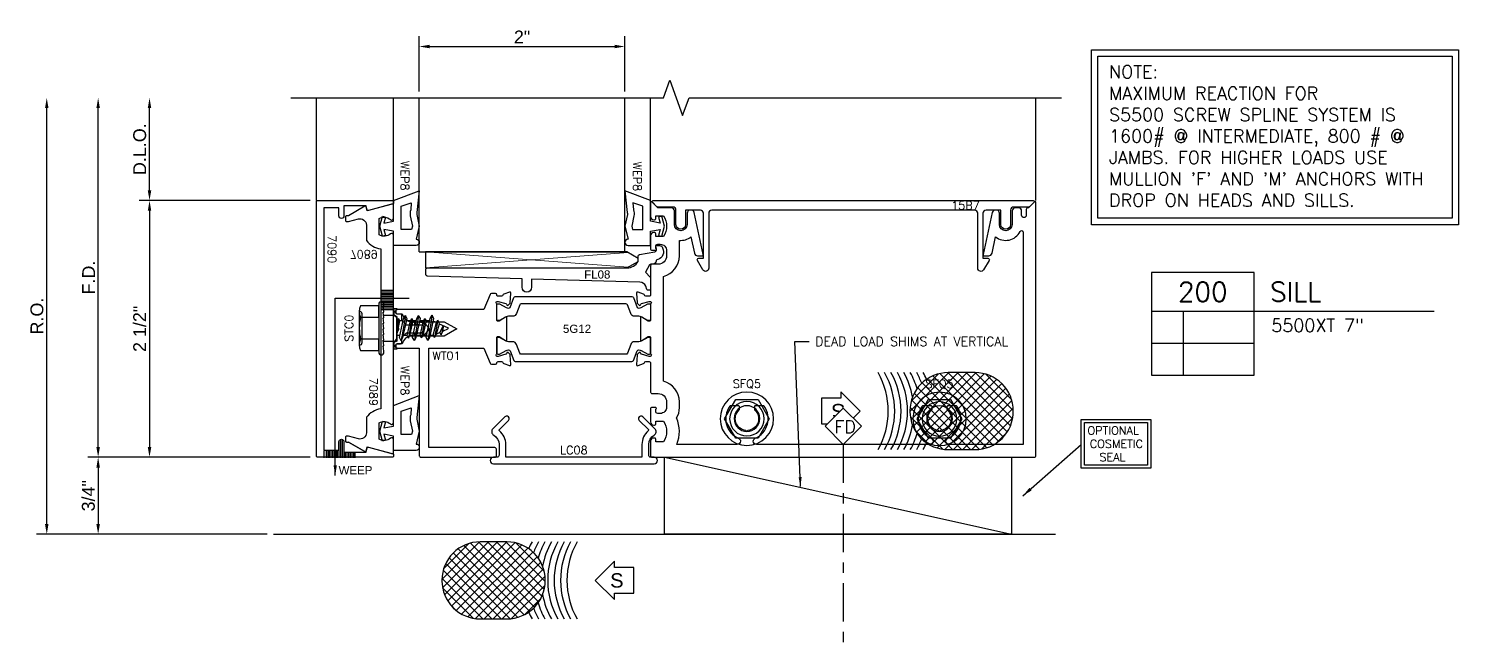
# Model space of a CAD drawing. Header units: inches. Extents: x -1 to 102, y -34 to 13.
# Drawn here: x 36.2 to 50.11, y -34.19 to -28.21 of the extents above; entities that cross this region are included whole.
import ezdxf
from ezdxf.enums import TextEntityAlignment as Align

# ---------------------------------------------------------------- set-up
doc = ezdxf.new("R2010")
doc.units = ezdxf.units.IN
doc.header["$LTSCALE"] = 0.5
doc.header["$MEASUREMENT"] = 0
doc.set_wipeout_variables(frame=1)
for name, pattern in [('C', [0]), ('CENTER2', [1.125, 0.75, -0.125, 0.125, -0.125]), ('HIDDEN', [0.375, 0.25, -0.125])]:
    doc.linetypes.add(name, pattern=pattern)
doc.layers.add('Dimension', color=1, linetype='Continuous', lineweight=20)
for name, color, linetype in [('EFCO_0', 7, 'Continuous'), ('EFCO_Detail_Fab', 1, 'HIDDEN'), ('EFCO_Detail_Symbols', 5, 'Continuous'), ('EFCO_Detail_Symbols_Text', 3, 'Continuous'), ('EFCO_Die', 7, 'Continuous'), ('EFCO_Die_Text', 6, 'Continuous'), ('EFCO_SD TEXT', 7, 'Continuous'), ('EFCO_SD_NOTES', 7, 'Continuous'), ('ZE-ANNO-DIMS', 1, 'Continuous'), ('ZE-ANNO-LINE', 3, 'Continuous'), ('ZE-ANNO-LINE-BRKL', 1, 'Continuous'), ('ZE-ANNO-PATT', 1, 'Continuous'), ('ZE-ANNO-SYMB', 3, 'Continuous'), ('ZE-ANNO-TEXT', 3, 'Continuous'), ('ZE-ANNO-TEXT-FSNR', 1, 'Continuous'), ('ZE-ANNO-TEXT-SYMB', 3, 'Continuous'), ('ZE-ANNO-TEXT-XTRU', 6, 'Continuous'), ('ZE-COND', 9, 'Continuous'), ('ZE-COND-SEAL', 9, 'Continuous'), ('ZE-GLAZ-BLOK', 1, 'Continuous'), ('ZE-GLAZ-FSNR', 3, 'Continuous'), ('ZE-GLAZ-GLAS', 3, 'Continuous'), ('ZE-GLAZ-RVNL', 3, 'Continuous'), ('ZE-GLAZ-WSTP', 3, 'Continuous'), ('ZE-GLAZ-XTRU', 7, 'Continuous'), ('ZE-GLAZ-XTRU-MBND', 9, 'Continuous'), ('ZE-GLAZ-XTRU-THML', 7, 'Continuous')]:
    doc.layers.add(name, color=color, linetype=linetype)
doc.styles.add('EFCO', font='arial.ttf')
doc.styles.add('EFCO ARIEL', font='arial.ttf')
doc.styles.add('ROMANS', font='romans.shx')
doc.styles.add('simplex', font='simplex.shx')
doc.dimstyles.new('DIE1', dxfattribs={"dimtxt": 0.093, "dimasz": 0.09, "dimexe": 0.07, "dimexo": 0.04, "dimgap": 0.06, "dimtad": 0, "dimtih": 1, "dimtoh": 1, "dimdec": 3, "dimzin": 4, "dimdsep": 46, "dimtxsty": 'simplex', "dimcen": 0, "dimclrd": 1, "dimclre": 1, "dimclrt": 3, "dimadec": 3, "dimazin": 3, "dimtfac": 1, "dimtdec": 3, "dimtofl": 0, "dimtmove": 0, "dimatfit": 3, "dimfxl": 1, "dimtolj": 1, "dimtzin": 5, "dimarcsym": 0})
doc.dimstyles.new('STD1', dxfattribs={"dimtxt": 0.125, "dimasz": 0.1, "dimexe": 0.1, "dimexo": 0.0625, "dimgap": 0.03, "dimtad": 1, "dimdec": 5, "dimzin": 4, "dimdsep": 46, "dimlunit": 4, "dimtxsty": 'EFCO', "dimcen": 0.09, "dimclrd": 1, "dimclre": 1, "dimclrt": 3, "dimazin": 0, "dimtfac": 1, "dimtdec": 5, "dimtmove": 0, "dimatfit": 3, "dimfxl": 1, "dimfrac": 2, "dimtolj": 1, "dimtzin": 0, "dimarcsym": 0})
pattern_1 = [(45, (-4.44976, -0.8244), (-0.0441942, 0.0441942), []), (135, (-4.44976, -0.8244), (-0.0441942, -0.0441942), [])]

# ---------------------------------------------------------------- blocks, each defined once
blk = doc.blocks.new('17R2')
at = {"layer": 'ZE-GLAZ-XTRU', "ltscale": 0.5}
blk.add_lwpolyline([(-0.172, 1.082, 0.414214), (-0.187, 1.067), (-0.187, 0.852), (-1.235, 0.852, 0.414214), (-1.25, 0.837), (-1.25, 0.117, 0.414214), (-1.235, 0.102), (-1.172, 0.102, 0.414214), (-1.157, 0.117), (-1.157, 0.759), (-0.187, 0.759), (-0.187, 0.223), (-0.334, 0.164, 0.305773), (-0.343, 0.15), (-0.343, 0.11, 0.414214), (-0.331, 0.098, -0.414214), (-0.319, 0.086), (-0.319, 0.051, -0.364181), (-0.329, 0.039, 0.268149), (-0.338, 0.031), (-0.358, -0.024, 0.548619), (-0.346, -0.04), (-0.255, -0.032, 0.176327), (-0.248, -0.029), (-0.231, -0.012, 0.57735), (-0.235, 0.001), (-0.242, 0.003, -0.267949), (-0.247, 0.009), (-0.268, 0.086), (-0.268, 0.094, -0.6885), (-0.247, 0.102, 0.213422), (-0.238, 0.098), (-0.087, 0.098, -0.414214), (-0.075, 0.086), (-0.075, 0.074), (-0.114, 0.012, 0.589797), (-0.107, 0), (0.107, 0, 0.589797), (0.114, 0.012), (0.075, 0.074), (0.075, 0.086, -0.414214), (0.087, 0.098), (0.238, 0.098, 0.213422), (0.247, 0.102, -0.6885), (0.268, 0.094), (0.268, 0.086), (0.247, 0.009, -0.267949), (0.242, 0.003), (0.235, 0.001, 0.57735), (0.231, -0.012), (0.248, -0.029, 0.176327), (0.255, -0.032), (0.346, -0.04, 0.548619), (0.358, -0.024), (0.338, 0.031, 0.268149), (0.329, 0.039, -0.364181), (0.319, 0.051), (0.319, 0.086, -0.414214), (0.331, 0.098), (0.331, 0.098, 0.414214), (0.343, 0.11), (0.343, 0.15, 0.305773), (0.334, 0.164), (0.187, 0.223), (0.187, 1.067, 0.414214), (0.172, 1.082), (0.162, 1.082, 0.414214), (0.147, 1.067), (0.147, 1.018, 0.364432), (0.07, 0.926), (0.07, 0.609), (0, 0.488), (-0.07, 0.609), (-0.07, 0.926, 0.364432), (-0.147, 1.018), (-0.147, 1.067, 0.414214), (-0.162, 1.082)], format="xyb", close=True, dxfattribs=at)
at = {"layer": 'ZE-ANNO-TEXT-XTRU', "style": 'EFCO ARIEL', "flags": 8}
blk.add_attdef('DIENO', text='', height=0.08, dxfattribs=at).set_placement((0, 0.18), align=Align.MIDDLE_CENTER)
blk = doc.blocks.new('17R8')
at = {"layer": 'ZE-GLAZ-XTRU'}
blk.add_lwpolyline([(0.06, 3.678), (0.06, 3.671, 0.414214), (0.075, 3.656), (0.133, 3.656, -1), (0.133, 3.611), (0.091, 3.611, 0.414214), (0.06, 3.58), (0.06, 3.549, 0.414214), (0.091, 3.518), (0.222, 3.518, -1), (0.222, 3.394), (0.113, 3.394, 0.414214), (0.082, 3.363), (0.082, 3.356, 0.354119), (0.107, 3.325), (0.516, 3.238, 0.476976), (0.528, 3.248), (0.528, 3.292, 0.354119), (0.503, 3.323), (0.342, 3.357, 0.486034), (0.29, 3.596, -0.797112), (0.296, 3.625), (2.364, 3.625), (2.364, 2.906, -0.414214), (2.333, 2.874), (2.333, 2.874, -0.300336), (2.304, 2.893, 0.480101), (1.993, 2.98, 0.241394), (1.989, 2.972), (1.989, 2.894, 0.414214), (1.999, 2.884), (2.021, 2.884, 0.215302), (2.028, 2.887, -0.657661), (2.228, 2.822), (2.238, 2.812), (2.228, 2.802, -0.657661), (2.028, 2.737, 0.215302), (2.021, 2.74), (1.999, 2.74, 0.414214), (1.989, 2.73), (1.989, 2.652, 0.241394), (1.993, 2.644, 0.480101), (2.304, 2.731, -0.300336), (2.333, 2.749), (2.333, 2.749, -0.414214), (2.364, 2.718), (2.364, 1.031, -0.414214), (2.333, 1), (2.333, 1, -0.300336), (2.304, 1.019, 0.480101), (1.993, 1.106, 0.241394), (1.989, 1.098), (1.989, 1.02, 0.414214), (1.999, 1.01), (2.021, 1.01, 0.215302), (2.028, 1.013, -0.657661), (2.228, 0.948), (2.238, 0.938), (2.228, 0.928, -0.657661), (2.028, 0.863, 0.215302), (2.021, 0.866), (1.999, 0.866, 0.414214), (1.989, 0.856), (1.989, 0.778, 0.241394), (1.993, 0.77, 0.480101), (2.304, 0.857, -0.300336), (2.333, 0.875), (2.333, 0.875, -0.414214), (2.364, 0.844), (2.364, 0.255, 0.21511), (2.107, 0.252, 0.142992), (2.006, 0.281), (1.95, 0.281, 0.34357), (1.75, 0.125), (0.728, 0.125, 0.34357), (0.528, 0.281), (0.377, 0.281, 0.195424), (0.342, 0.393), (0.503, 0.427, 0.354119), (0.528, 0.458), (0.528, 0.502, 0.476976), (0.516, 0.512), (0.107, 0.425, 0.354119), (0.082, 0.394), (0.082, 0.387, 0.414214), (0.113, 0.356), (0.222, 0.356, -1), (0.222, 0.232), (0.091, 0.232, 0.414214), (0.06, 0.201), (0.06, 0.072), (0.002, 0.014, 0.668179), (0.008, 0), (0.145, 0, 0.414214), (0.176, 0.031), (0.176, 0.04, 0.414214), (0.166, 0.05), (0.138, 0.05), (0.138, 0.127, -0.291431), (0.34, 0.127), (0.34, 0.05), (0.312, 0.05, 0.414214), (0.302, 0.04), (0.302, 0.031, 0.414214), (0.333, 0), (0.463, 0, 0.411693), (0.473, 0.01), (0.473, 0.05, 1), (0.457, 0.05), (0.435, 0.05, -0.414214), (0.415, 0.07), (0.415, 0.094, -0.414214), (0.477, 0.156), (0.528, 0.156, -0.414214), (0.609, 0.075), (0.609, 0.015, 0.414214), (0.624, 0), (0.908, 0), (0.908, 0, -0.414214), (0.92, -0.012), (0.92, -0.047, -0.364181), (0.91, -0.059, 0.268149), (0.901, -0.067), (0.881, -0.122, 0.548619), (0.893, -0.138), (0.984, -0.13, 0.176327), (0.991, -0.127), (1.008, -0.11, 0.57735), (1.004, -0.097), (0.997, -0.095, -0.267949), (0.992, -0.089), (0.971, -0.012), (0.971, -0.004, -0.6885), (0.992, 0.004, 0.213422), (1.001, 0), (1.152, 0, -0.414214), (1.164, -0.012), (1.164, -0.024), (1.125, -0.086, 0.589797), (1.132, -0.098), (1.346, -0.098, 0.589797), (1.353, -0.086), (1.314, -0.024), (1.314, -0.012, -0.414214), (1.326, 0), (1.477, 0, 0.213422), (1.486, 0.004, -0.6885), (1.507, -0.004), (1.507, -0.012), (1.486, -0.089, -0.267949), (1.481, -0.095), (1.474, -0.097, 0.57735), (1.47, -0.11), (1.487, -0.127, 0.176327), (1.494, -0.13), (1.585, -0.138, 0.548619), (1.597, -0.122), (1.577, -0.067, 0.268149), (1.568, -0.059, -0.364181), (1.558, -0.047), (1.558, -0.012, -0.414214), (1.57, 0), (1.57, 0), (1.854, 0, 0.414214), (1.869, 0.015), (1.869, 0.075, -0.414214), (1.95, 0.156), (2.001, 0.156, -0.414214), (2.063, 0.094), (2.063, 0.07, -0.414214), (2.043, 0.05), (2.021, 0.05, 1), (2.005, 0.05), (2.005, 0.01, 0.411693), (2.015, 0), (2.145, 0, 0.414214), (2.176, 0.031), (2.176, 0.04, 0.414214), (2.166, 0.05), (2.138, 0.05), (2.138, 0.127, -0.291431), (2.34, 0.127), (2.34, 0.05), (2.312, 0.05, 0.414214), (2.302, 0.04), (2.302, 0.031, 0.414214), (2.333, 0), (2.474, 0, 0.414214), (2.489, 0.015), (2.489, 3.735, 0.414214), (2.474, 3.75), (0.008, 3.75, 0.668179), (0.002, 3.736)], format="xyb", close=True, dxfattribs=at)
at = {"layer": 'ZE-ANNO-TEXT-XTRU', "style": 'EFCO ARIEL', "flags": 8}
blk.add_attdef('DIENO', text='', height=0.08, dxfattribs=at).set_placement((1.279, 0.062), align=Align.MIDDLE_CENTER)
blk = doc.blocks.new('5g12')
at = {"layer": 'ZE-GLAZ-XTRU-THML'}
for points in [[(4.342, 0.983, -0.315299), (4.353, 0.998), (4.448, 1.033, 0.194008), (4.456, 1.05), (4.456, 1.05, 0.131652), (4.45, 1.074), (4.413, 1.138), (4.413, 1.148, -0.414214), (4.429, 1.164), (4.562, 1.164, -0.414214), (4.578, 1.148), (4.578, 1.138), (4.541, 1.074, 0.131652), (4.535, 1.05), (4.535, 1.008, -0.315299), (4.509, 0.971), (4.423, 0.94, 0.315299), (4.413, 0.925), (4.413, -0.094, 0.315299), (4.423, -0.109), (4.509, -0.14, -0.315299), (4.535, -0.177), (4.535, -0.219, 0.131652), (4.541, -0.242), (4.578, -0.306), (4.578, -0.317, -0.414214), (4.562, -0.332), (4.429, -0.332, -0.414214), (4.413, -0.317), (4.413, -0.306), (4.45, -0.242, 0.131652), (4.456, -0.219), (4.456, -0.219, 0.194008), (4.448, -0.202), (4.353, -0.167, -0.315299), (4.342, -0.152), (4.342, 0.983)], [(4.977, 0.983, 0.315299), (4.966, 0.998), (4.87, 1.033, -0.194008), (4.863, 1.05), (4.863, 1.05, -0.131652), (4.869, 1.074), (4.906, 1.138), (4.906, 1.148, 0.414214), (4.89, 1.164), (4.756, 1.164, 0.414214), (4.741, 1.148), (4.741, 1.138), (4.778, 1.074, -0.131652), (4.784, 1.05), (4.784, 1.008, 0.315299), (4.81, 0.971), (4.895, 0.94, -0.315299), (4.906, 0.925), (4.906, -0.094, -0.315299), (4.895, -0.109), (4.81, -0.14, 0.315299), (4.784, -0.177), (4.784, -0.219, -0.131652), (4.778, -0.242), (4.741, -0.306), (4.741, -0.317, 0.414214), (4.756, -0.332), (4.89, -0.332, 0.414214), (4.906, -0.317), (4.906, -0.306), (4.869, -0.242, -0.131652), (4.863, -0.219), (4.863, -0.219, -0.194008), (4.87, -0.202), (4.966, -0.167, 0.315299), (4.977, -0.152), (4.977, 0.983)]]:
    blk.add_lwpolyline(points, format="xyb", dxfattribs=at)
at = {"layer": 'ZE-GLAZ-XTRU', "xscale": -1}
blk.add_blockref('17R8', (5.9, 1.164), dxfattribs=at)
at = {"layer": 'ZE-GLAZ-XTRU', "xscale": -1, "rotation": 180}
blk.add_blockref('17R2', (4.661, -0.234), dxfattribs=at)
at = {"layer": 'ZE-ANNO-TEXT-XTRU', "style": 'EFCO ARIEL', "flags": 8}
blk.add_attdef('DIENO', text='', height=0.08, rotation=90, dxfattribs=at).set_placement((4.662, 0.449), align=Align.MIDDLE_CENTER)
blk = doc.blocks.new('7089')
at = {"layer": 'EFCO_0', "color": 5, "linetype": 'Continuous', "ltscale": 0.5}
blk.add_lwpolyline([(-1.194, -0.281, -0.493145), (-1.188, -0.266), (-1.149, -0.256), (-1.215, -0.013, -0.493145), (-1.205, 0), (-1.077, 0, -0.652555), (-1.064, -0.03, 0.329088), (-1.075, -0.14), (-0.915, -0.14, 0.329088), (-0.926, -0.03, -0.652555), (-0.913, 0), (0.913, 0, -0.652555), (0.926, -0.03, 0.329088), (0.915, -0.14), (1.075, -0.14, 0.329088), (1.064, -0.03, -0.652555), (1.077, 0), (1.205, 0, -0.493145), (1.215, -0.013), (1.149, -0.256), (1.188, -0.266, -0.493145), (1.194, -0.281), (1.102, -0.439), (1.102, -0.459, -0.414214), (1.092, -0.469), (1.055, -0.469, -0.414214), (1.045, -0.459), (1.045, -0.439), (1.071, -0.343, 0.493145), (1.011, -0.265), (0.861, -0.265, -0.192798), (0.779, -0.125), (-0.779, -0.125, -0.192798), (-0.861, -0.265), (-1.011, -0.265, 0.493145), (-1.071, -0.343), (-1.045, -0.439), (-1.045, -0.459, -0.414214), (-1.055, -0.469), (-1.092, -0.469, -0.414214), (-1.102, -0.459), (-1.102, -0.439), (-1.194, -0.281), (-1.102, -0.439)], format="xyb", dxfattribs=at)
at = {"layer": 'EFCO_SD TEXT', "color": 1, "linetype": 'Continuous', "style": 'simplex'}
blk.add_text('7089', height=0.08, rotation=90, dxfattribs=at).set_placement((0.766, -0.428))
blk = doc.blocks.new('wep8')
at = {"layer": 'EFCO_Die', "color": 3}
for points in [[(-0.188, -0.135), (-0.048, -0.135), (-0.031, -0.04), (-0.089, -0.056), (-0.098, -0.026), (0, 0), (0.097, -0.026), (0.089, -0.056), (0.031, -0.04), (0.048, -0.135), (0.25, -0.135), (0.346, -0.385), (0.133, -0.362, 0.152568), (0.115, -0.36), (-0.001, -0.385), (-0.126, -0.354, -1), (-0.188, -0.354)], [(0.101, -0.297), (0, -0.318), (-0.032, -0.31), (-0.032, -0.209), (0.194, -0.209), (0.227, -0.307), (0.158, -0.302, 0.152568)]]:
    blk.add_lwpolyline(points, format="xyb", close=True, dxfattribs=at)
at = {"layer": 'EFCO_Die_Text', "style": 'simplex', "flags": 8}
blk.add_attdef('GSK#', text='', height=0.08, dxfattribs=at).set_placement((0.056, -0.499), align=Align.MIDDLE_CENTER)
blk = doc.blocks.new('15b7')
at = {"layer": 'ZE-GLAZ-XTRU', "ltscale": 0.5}
blk.add_lwpolyline([(0.057, 3.665, 0.198912), (0.054, 3.672), (0.011, 3.715, 0.668179), (-0.006, 3.708), (-0.006, 0.009, 0.668179), (0.011, 0.002), (0.054, 0.045, 0.198912), (0.057, 0.052), (0.057, 0.201, -0.414214), (0.087, 0.231), (0.227, 0.231, 1), (0.227, 0.324), (0.087, 0.324), (0.087, 0.469, -0.414214), (0.117, 0.499), (0.556, 0.499), (0.556, 0.452, 0.582175), (0.579, 0.439), (0.669, 0.493, 0.761606), (0.654, 0.549), (0.117, 0.549, -0.414214), (0.087, 0.579), (0.087, 3.138, -0.414214), (0.117, 3.168), (0.654, 3.168, 0.761606), (0.669, 3.224), (0.579, 3.278, 0.582175), (0.556, 3.265), (0.556, 3.218), (0.117, 3.218, -0.414214), (0.087, 3.248), (0.087, 3.393), (0.227, 3.393, 1), (0.227, 3.486), (0.087, 3.486, -0.414214), (0.057, 3.516)], format="xyb", close=True, dxfattribs=at)
at = {"layer": 'ZE-ANNO-TEXT-XTRU', "ltscale": 0.5, "style": 'ROMANS', "flags": 8}
blk.add_attdef('DIENO', text='', height=0.08, rotation=90, dxfattribs=at).set_placement((0.041, 0.669), align=Align.MIDDLE_CENTER)
blk = doc.blocks.new('SFQ5HD')
at = {"layer": 'ZE-ANNO-TEXT'}
blk.add_lwpolyline([(-0.108, 0.188), (-0.217, 0), (-0.108, -0.188), (0.108, -0.188), (0.217, 0), (0.108, 0.188)], close=True, dxfattribs=at)
for centre, radius in [((0, 0), 0.26), ((0, 0), 0.168), ((0, -0.002), 0.125)]:
    blk.add_circle(centre, radius, dxfattribs=at)
at = {"layer": 'ZE-ANNO-TEXT-FSNR', "style": 'ROMANS', "flags": 8}
blk.add_attdef('FSTN#', text='', height=0.08, dxfattribs=at).set_placement((0, 0.36), align=Align.MIDDLE_CENTER)
blk = doc.blocks.new('7090')
at = {"layer": 'ZE-GLAZ-XTRU', "ltscale": 0.5}
blk.add_lwpolyline([(2.42, 0.07), (0.06, 0.07), (0.06, 0.217), (0.14, 0.217, 1), (0.14, 0.267), (0.04, 0.267), (0.04, 0.482), (0.08, 0.493, 0.414183), (0.087, 0.505), (0.023, 0.743, 0.339483), (0.013, 0.75), (0, 0.75, 0.414214), (-0.01, 0.74), (-0.01, 0.01, 0.414214), (0, 0), (2.48, 0, 0.414214), (2.49, 0.01), (2.49, 0.74, 0.414214), (2.48, 0.75), (2.467, 0.75, 0.339483), (2.457, 0.743), (2.393, 0.505, 0.414183), (2.4, 0.493), (2.44, 0.482), (2.44, 0.267), (2.34, 0.267, 1), (2.34, 0.217), (2.42, 0.217)], format="xyb", close=True, dxfattribs=at)
at = {"layer": 'ZE-ANNO-TEXT-XTRU', "ltscale": 0.5, "style": 'EFCO', "flags": 8}
blk.add_attdef('DIENO', text='', height=0.08, dxfattribs=at).set_placement((0.285, 0.15), align=Align.MIDDLE_CENTER)
blk = doc.blocks.new('STC0S')
at = {"layer": 'ZE-GLAZ-FSNR'}
for p, q in [((-0.168, 0.24), (-0.168, 0.24)), ((-0.162, 0.24), (0.162, 0.24)), ((0.168, 0.24), (0.168, 0.24)), ((-0.095, -0.143), (0.011, -0.125)), ((-0.071, -0.129), (-0.095, -0.143)), ((-0.071, -0.129), (-0.071, -0.125)), ((-0.053, -0.125), (-0.071, -0.129)), ((0.07, -0.125), (-0.071, -0.156)), ((0.072, -0.155), (0.072, -0.125)), ((-0.071, -0.156), (-0.095, -0.143)), ((-0.071, -0.186), (-0.071, -0.156)), ((-0.071, -0.256), (-0.071, -0.222)), ((0.072, -0.224), (0.072, -0.19)), ((0.072, -0.283), (0.072, -0.252)), ((-0.071, -0.315), (-0.071, -0.283)), ((-0.071, -0.383), (-0.071, -0.35)), ((-0.071, -0.445), (-0.071, -0.41)), ((0.072, -0.351), (0.072, -0.318)), ((0.072, -0.413), (0.072, -0.379)), ((-0.055, -0.511), (-0.069, -0.48)), ((0.042, -0.543), (0.057, -0.51)), ((0.07, -0.48), (0.072, -0.474)), ((0.072, -0.474), (0.072, -0.448))]:
    blk.add_line(p, q, dxfattribs=at)
for points in [[(-0.108, 0.227), (-0.108, 0.05), (-0.217, 0.05), (-0.217, 0.227, -0.23094), (-0.108, 0.227, -0.057544), (0, 0.24)], [(-0.168, 0.24, 0.414214), (-0.143, 0.215), (0.108, 0.215)], [(0, 0.24, -0.057544), (0.108, 0.227, -0.23094), (0.217, 0.227), (0.217, 0.05), (0.108, 0.05), (0.108, 0.227)], [(0.108, 0.215), (0.143, 0.215, 0.414214), (0.168, 0.24, 0.414214)]]:
    blk.add_lwpolyline(points, format="xyb", dxfattribs=at)
at = {"layer": 'ZE-GLAZ-FSNR', "flags": 128}
blk.add_lwpolyline([(-0.048, 0.009), (-0.048, 0), (-0.102, 0.009), (-0.102, 0), (-0.157, 0.009), (-0.157, 0), (-0.211, 0.009), (-0.211, 0), (-0.235, 0, -0.414214), (-0.26, 0.025), (-0.26, 0.025, -0.414214), (-0.235, 0.05), (0.235, 0.05, -0.414214), (0.26, 0.025), (0.26, 0.025, -0.414214), (0.235, 0), (0.225, 0), (0.171, 0.009), (0.171, 0), (0.116, 0.009), (0.116, 0), (0.061, 0.009), (0.061, 0), (0.007, 0.009), (0.007, 0)], format="xyb", close=True, dxfattribs=at)
for points in [[(0.125, 0.007), (0.125, -0.094, -0.414214), (0.094, -0.125), (-0.094, -0.125, -0.414214), (-0.125, -0.094), (-0.125, 0.004)], [(-0.043, -0.538), (-0.008, -0.62, 0.665055), (0.009, -0.619), (0.028, -0.575)]]:
    blk.add_lwpolyline(points, format="xyb", dxfattribs=at)
for points in [[(0.123, -0.168), (0.092, -0.185), (-0.092, -0.226), (-0.123, -0.209), (0.123, -0.168), (0.092, -0.15), (-0.092, -0.191), (-0.123, -0.209)], [(0.096, -0.239), (0.072, -0.253), (-0.071, -0.284), (-0.095, -0.271), (0.096, -0.239), (0.072, -0.225), (-0.071, -0.257), (-0.095, -0.271)], [(0.12, -0.427), (0.089, -0.445), (-0.096, -0.486), (-0.126, -0.468), (0.12, -0.427), (0.089, -0.41), (-0.096, -0.451), (-0.126, -0.468)], [(0.121, -0.296), (0.091, -0.314), (-0.094, -0.355), (-0.124, -0.337), (0.121, -0.296), (0.091, -0.279), (-0.094, -0.319), (-0.124, -0.337)], [(0.094, -0.367), (0.071, -0.381), (-0.073, -0.413), (-0.096, -0.399), (0.094, -0.367), (0.071, -0.354), (-0.073, -0.385), (-0.096, -0.399)], [(0.092, -0.493), (0.069, -0.479), (-0.054, -0.511), (-0.078, -0.524), (0.092, -0.493), (0.055, -0.51), (-0.042, -0.539), (-0.078, -0.524)], [(0.065, -0.556), (0.041, -0.543), (-0.025, -0.578), (0.065, -0.556), (0.027, -0.576), (-0.025, -0.578)]]:
    blk.add_lwpolyline(points, dxfattribs=at)
at = {"layer": 'ZE-ANNO-TEXT-FSNR', "style": 'EFCO', "flags": 8}
blk.add_attdef('FSTN#', text='', height=0.08, dxfattribs=at).set_placement((0, 0.34), align=Align.MIDDLE_CENTER)
blk = doc.blocks.new('*D214')
at = {"layer": 'Defpoints', "color": 0, "transparency": 16777216}
for p in [(0, 0), (-1.625, -2.5), (0, -2.5)]:
    blk.add_point(p, dxfattribs=at)
at = {"layer": 'ZE-ANNO-DIMS', "color": 1, "lineweight": -2, "transparency": 16777216}
for p, q in [((-0.062, 0), (-1.725, 0)), ((-1.625, -0.1), (-1.625, -2.4)), ((-0.062, -2.5), (-1.725, -2.5))]:
    blk.add_line(p, q, dxfattribs=at)
at = {"layer": 'ZE-ANNO-DIMS', "color": 1, "transparency": 16777216}
for points in [[(-1.642, -0.1), (-1.608, -0.1), (-1.625, 0)], [(-1.642, -2.4), (-1.608, -2.4), (-1.625, -2.5)]]:
    blk.add_solid(points, dxfattribs=at)
at = {"layer": 'ZE-ANNO-DIMS', "color": 3, "transparency": 16777216, "insert": (-1.72, -1.25), "char_height": 0.125, "attachment_point": 5, "rotation": 90, "style": 'EFCO'}
blk.add_mtext('\\A1;2 1/2"', dxfattribs=at)
blk = doc.blocks.new('*D215')
at = {"layer": 'Defpoints', "color": 0, "transparency": 16777216}
for p in [(-1.625, 1), (0, 1), (0, 0)]:
    blk.add_point(p, dxfattribs=at)
at = {"layer": 'ZE-ANNO-DIMS', "color": 1, "lineweight": -2, "transparency": 16777216}
for p, q in [((-1.625, 0.1), (-1.625, 0.9)), ((-0.062, 0), (-1.725, 0))]:
    blk.add_line(p, q, dxfattribs=at)
at = {"layer": 'ZE-ANNO-DIMS', "color": 1, "transparency": 16777216}
for points in [[(-1.642, 0.9), (-1.608, 0.9), (-1.625, 1)], [(-1.642, 0.1), (-1.608, 0.1), (-1.625, 0)]]:
    blk.add_solid(points, dxfattribs=at)
at = {"layer": 'ZE-ANNO-DIMS', "color": 3, "transparency": 16777216, "insert": (-1.72, 0.5), "char_height": 0.125, "attachment_point": 5, "rotation": 90, "style": 'EFCO'}
blk.add_mtext('\\A1;D.L.O.', dxfattribs=at)
blk = doc.blocks.new('*D216')
at = {"layer": 'Defpoints', "color": 0, "transparency": 16777216}
for p in [(-2.125, 1), (0, 1), (0, -2.5)]:
    blk.add_point(p, dxfattribs=at)
at = {"layer": 'ZE-ANNO-DIMS', "color": 1, "lineweight": -2, "transparency": 16777216}
for p, q in [((-2.125, -2.4), (-2.125, 0.9)), ((-0.062, -2.5), (-2.225, -2.5))]:
    blk.add_line(p, q, dxfattribs=at)
at = {"layer": 'ZE-ANNO-DIMS', "color": 1, "transparency": 16777216}
for points in [[(-2.142, 0.9), (-2.108, 0.9), (-2.125, 1)], [(-2.142, -2.4), (-2.108, -2.4), (-2.125, -2.5)]]:
    blk.add_solid(points, dxfattribs=at)
at = {"layer": 'ZE-ANNO-DIMS', "color": 3, "transparency": 16777216, "insert": (-2.218, -0.75), "char_height": 0.125, "attachment_point": 5, "rotation": 90, "style": 'EFCO'}
blk.add_mtext('\\A1;F.D.', dxfattribs=at)
blk = doc.blocks.new('*D217')
at = {"layer": 'Defpoints', "color": 0, "transparency": 16777216}
for p in [(-2.625, 1), (0, 1), (-0.418, -3.25)]:
    blk.add_point(p, dxfattribs=at)
at = {"layer": 'ZE-ANNO-DIMS', "color": 1, "lineweight": -2, "transparency": 16777216}
for p, q in [((-2.625, -3.15), (-2.625, 0.9)), ((-0.48, -3.25), (-2.725, -3.25))]:
    blk.add_line(p, q, dxfattribs=at)
at = {"layer": 'ZE-ANNO-DIMS', "color": 1, "transparency": 16777216}
for points in [[(-2.642, 0.9), (-2.608, 0.9), (-2.625, 1)], [(-2.642, -3.15), (-2.608, -3.15), (-2.625, -3.25)]]:
    blk.add_solid(points, dxfattribs=at)
at = {"layer": 'ZE-ANNO-DIMS', "color": 3, "transparency": 16777216, "insert": (-2.72, -1.125), "char_height": 0.125, "attachment_point": 5, "rotation": 90, "style": 'EFCO'}
blk.add_mtext('\\A1;R.O.', dxfattribs=at)
blk = doc.blocks.new('*D218')
at = {"layer": 'Defpoints', "color": 0, "transparency": 16777216}
for p in [(0, -2.5), (-2.125, -3.25), (-0.418, -3.25)]:
    blk.add_point(p, dxfattribs=at)
at = {"layer": 'ZE-ANNO-DIMS', "color": 1, "lineweight": -2, "transparency": 16777216}
for p, q in [((-0.062, -2.5), (-2.225, -2.5)), ((-2.125, -2.6), (-2.125, -3.15)), ((-0.48, -3.25), (-2.225, -3.25))]:
    blk.add_line(p, q, dxfattribs=at)
at = {"layer": 'ZE-ANNO-DIMS', "color": 1, "transparency": 16777216}
for points in [[(-2.142, -2.6), (-2.108, -2.6), (-2.125, -2.5)], [(-2.142, -3.15), (-2.108, -3.15), (-2.125, -3.25)]]:
    blk.add_solid(points, dxfattribs=at)
at = {"layer": 'ZE-ANNO-DIMS', "color": 3, "transparency": 16777216, "insert": (-2.22, -2.875), "char_height": 0.125, "attachment_point": 5, "rotation": 90, "style": 'EFCO'}
blk.add_mtext('\\A1;3/4"', dxfattribs=at)
blk = doc.blocks.new('*U252')
at = {"layer": 'ZE-ANNO-PATT'}
h = blk.add_hatch(dxfattribs=at)
h.set_pattern_fill('ANSI37', color=256, scale=0.5, style=0)
h.set_pattern_definition(pattern_1)
h.paths.add_polyline_path([(-0.682, 0.75), (-0.943, 0.75, 0.414214), (-1.315, 0.378, 0.418984), (-0.943, 0), (-0.682, 0, 0.414214), (-0.31, 0.372, 0.418984)])
at = {"layer": 'ZE-ANNO-SYMB', "color": 5}
blk.add_lwpolyline([(0.551, 0.5), (0.364, 0.5), (0.364, 0.562), (0.176, 0.375), (0.364, 0.188), (0.364, 0.25), (0.551, 0.25)], close=True, dxfattribs=at)
at = {"layer": 'ZE-COND-SEAL'}
blk.add_lwpolyline([(-0.31, 0.372), (-0.31, 0.378, 0.414214), (-0.682, 0.75), (-0.943, 0.75, 0.414214), (-1.315, 0.378), (-1.315, 0.372, 0.414214), (-0.943, 0), (-0.682, 0, 0.414214)], format="xyb", close=True, dxfattribs=at)
for centre, start, end in [((0.231, 0.375), 150.7254, 156.2531), ((0.294, 0.375), 150.7254, 159.3542), ((0.356, 0.375), 150.7254, 163.4795), ((0.419, 0.375), 150.7254, 169.6663), ((0.481, 0.375), 150.7254, 209.2746), ((0.544, 0.375), 150.7254, 209.2746), ((0.606, 0.375), 150.7254, 209.2746), ((0.669, 0.375), 150.7254, 209.2746), ((0.356, 0.375), 196.5205, 209.2746), ((0.419, 0.375), 190.3337, 209.2746), ((0.231, 0.375), 203.7469, 209.2746), ((0.294, 0.375), 200.6458, 209.2746)]:
    blk.add_arc(centre, 0.767, start, end, dxfattribs=at)
at = {"layer": 'ZE-ANNO-SYMB', "style": 'EFCO'}
blk.add_text('S', height=0.14, dxfattribs=at).set_placement((0.387, 0.375), align=Align.MIDDLE)
blk = doc.blocks.new('*U253')
at = {"layer": 'ZE-ANNO-PATT'}
h = blk.add_hatch(dxfattribs=at)
h.set_pattern_fill('ANSI37', color=256, scale=0.5, style=0)
h.set_pattern_definition(pattern_1)
h.paths.add_polyline_path([(-0.682, 0.75), (-0.943, 0.75, 0.414214), (-1.315, 0.378, 0.418984), (-0.943, 0), (-0.682, 0, 0.414214), (-0.31, 0.372, 0.418984)])
at = {"layer": 'ZE-ANNO-SYMB', "color": 5}
blk.add_lwpolyline([(0.551, 0.5), (0.364, 0.5), (0.364, 0.562), (0.176, 0.375), (0.364, 0.188), (0.364, 0.25), (0.551, 0.25)], close=True, dxfattribs=at)
at = {"layer": 'ZE-COND-SEAL'}
blk.add_lwpolyline([(-0.31, 0.372), (-0.31, 0.378, 0.414214), (-0.682, 0.75), (-0.943, 0.75, 0.414214), (-1.315, 0.378), (-1.315, 0.372, 0.414214), (-0.943, 0), (-0.682, 0, 0.414214)], format="xyb", close=True, dxfattribs=at)
for centre, start, end in [((0.231, 0.375), 150.7254, 156.2531), ((0.294, 0.375), 150.7254, 159.3542), ((0.356, 0.375), 150.7254, 163.4795), ((0.419, 0.375), 150.7254, 169.6663), ((0.481, 0.375), 150.7254, 209.2746), ((0.544, 0.375), 150.7254, 209.2746), ((0.606, 0.375), 150.7254, 209.2746), ((0.669, 0.375), 150.7254, 209.2746), ((0.356, 0.375), 196.5205, 209.2746), ((0.419, 0.375), 190.3337, 209.2746), ((0.231, 0.375), 203.7469, 209.2746), ((0.294, 0.375), 200.6458, 209.2746)]:
    blk.add_arc(centre, 0.767, start, end, dxfattribs=at)
at = {"layer": 'ZE-ANNO-SYMB', "style": 'EFCO'}
blk.add_text('S', height=0.14, dxfattribs=at).set_placement((0.387, 0.375), align=Align.MIDDLE)
blk = doc.blocks.new('DETAIL_CALLOUT')
at = {"layer": 'ZE-ANNO-SYMB'}
for p, q in [((1, 0), (0, 0)), ((0, 0), (0, -1)), ((1, -1), (1, 0)), ((0, -0.375), (1, -0.375)), ((0.313, -1), (0.313, -0.375)), ((1, -0.375), (2.753, -0.375)), ((0, -0.688), (1, -0.688)), ((0, -1), (1, -1))]:
    blk.add_line(p, q, dxfattribs=at)
at = {"layer": 'ZE-ANNO-TEXT-SYMB', "style": 'ROMANS'}
for tag, height, p in [('DETAIL', 0.188, (0.5, -0.188)), ('SIM', 0.125, (-0.24, -0.531)), ('RNO', 0.125, (0.156, -0.531)), ('REF1', 0.125, (0.657, -0.531)), ('SIM2', 0.125, (-0.24, -0.844)), ('RN2', 0.125, (0.156, -0.844)), ('REF2', 0.125, (0.657, -0.844))]:
    blk.add_attdef(tag, text='', height=height, dxfattribs=at).set_placement(p, align=Align.MIDDLE_CENTER)
for tag, height, p in [('DESC', 0.188, (1.155, -0.188)), ('SERIES', 0.125, (1.167, -0.515))]:
    blk.add_attdef(tag, text='', height=height, dxfattribs=at).set_placement(p, align=Align.MIDDLE_LEFT)
for tag, p in [('CONFIG', (1.167, -0.772)), ('HDWR', (1.167, -0.965))]:
    blk.add_attdef(tag, p, '', height=0.125, dxfattribs=at)
blk = doc.blocks.new('*D219')
at = {"layer": 'Defpoints', "color": 0, "transparency": 16777216}
for p in [(3, 1.5), (1, 1), (3, 1)]:
    blk.add_point(p, dxfattribs=at)
at = {"layer": 'ZE-ANNO-DIMS', "color": 1, "lineweight": -2, "transparency": 16777216}
for p, q in [((1, 1.062), (1, 1.6)), ((3, 1.062), (3, 1.6)), ((1.1, 1.5), (2.9, 1.5))]:
    blk.add_line(p, q, dxfattribs=at)
at = {"layer": 'ZE-ANNO-DIMS', "color": 1, "transparency": 16777216}
for points in [[(1.1, 1.517), (1.1, 1.483), (1, 1.5)], [(2.9, 1.517), (2.9, 1.483), (3, 1.5)]]:
    blk.add_solid(points, dxfattribs=at)
at = {"layer": 'ZE-ANNO-DIMS', "color": 3, "transparency": 16777216, "insert": (2, 1.593), "char_height": 0.125, "attachment_point": 5, "style": 'EFCO'}
blk.add_mtext('\\A1;2"', dxfattribs=at)
blk = doc.blocks.new('WT01')
at = {"layer": 'ZE-GLAZ-WSTP'}
blk.add_lwpolyline([(0.253, -0.128), (0.179, -0.115), (0.204, -0.097), (0.243, -0.104, -0.163802), (0.311, -0.14, -0.397175), (0.311, -0.194, -0.163802), (0.243, -0.23), (0.204, -0.237), (0.179, -0.219), (0.253, -0.206, 0.920624), (0.253, -0.204), (0.107, -0.204), (0.061, -0.251), (0.061, -0.297, -0.414214), (0.046, -0.312), (0.015, -0.312, 0.414214), (0, -0.327), (0, -0.341, 0.414214), (0.015, -0.356), (0.015, -0.361), (-0.02, -0.361), (-0.018, -0.346), (-0.019, -0.343, -0.414214), (-0.019, -0.339), (-0.018, -0.336), (-0.019, -0.333, -0.414214), (-0.019, -0.329), (-0.018, -0.326), (-0.019, -0.323, -0.414214), (-0.019, -0.319), (-0.018, -0.316), (-0.019, -0.313, -0.414214), (-0.019, -0.309), (-0.018, -0.306), (-0.019, -0.305, -0.668179), (-0.017, -0.301), (-0.016, -0.301, -0.189108), (0.011, -0.287), (0.011, -0.201), (0.016, -0.195, 0.414214), (0.016, -0.139), (0.011, -0.133), (0.011, -0.047, -0.189108), (-0.016, -0.033), (-0.017, -0.033, -0.668179), (-0.019, -0.029), (-0.018, -0.028), (-0.019, -0.025, -0.414214), (-0.019, -0.021), (-0.018, -0.018), (-0.019, -0.015, -0.414214), (-0.019, -0.011), (-0.018, -0.008), (-0.019, -0.005, -0.414214), (-0.019, -0.001), (-0.018, 0.002), (-0.019, 0.005, -0.414214), (-0.019, 0.009), (-0.018, 0.012), (-0.02, 0.027), (0.015, 0.027), (0.015, 0.022, 0.414214), (0, 0.007), (0, -0.007, 0.414214), (0.015, -0.022), (0.046, -0.022, -0.414214), (0.061, -0.037), (0.061, -0.083), (0.107, -0.13), (0.253, -0.13, 0.920624)], format="xyb", close=True, dxfattribs=at)
at = {"layer": 'ZE-ANNO-TEXT-XTRU', "style": 'ROMANS', "flags": 8}
blk.add_attdef('DIENO', (0.078, -0.337), '', height=0.08, dxfattribs=at)
blk = doc.blocks.new('LC08')
at = {"layer": 'ZE-GLAZ-RVNL', "color": 3, "linetype": 'Continuous'}
blk.add_lwpolyline([(1.45, 0.278, -0.493129), (1.442, 0.215, 0.267935), (1.39, 0.125), (1.39, 0.02, 0.414214), (1.41, 0), (1.444, 0, -1), (1.444, -0.063), (-0.12, -0.063, -1), (-0.12, 0), (-0.086, 0, 0.414214), (-0.066, 0.02), (-0.066, 0.125, 0.267935), (-0.118, 0.215, -0.493129), (-0.126, 0.278), (-0.01, 0.395, -1), (0.026, 0.359), (-0.063, 0.271, 0.442662), (-0.062, 0.256, -0.224024), (0, 0.125), (0, 0), (1.324, 0), (1.324, 0.125, -0.224024), (1.386, 0.256, 0.442662), (1.387, 0.271), (1.298, 0.359, -1), (1.334, 0.395)], format="xyb", close=True, dxfattribs=at)
at = {"layer": 'ZE-ANNO-TEXT-XTRU', "ltscale": 0.5, "style": 'ROMANS', "flags": 8}
blk.add_attdef('DIENO', text='', height=0.08, dxfattribs=at).set_placement((0.662, 0.07), align=Align.MIDDLE_CENTER)
blk = doc.blocks.new('S5500REACTIONNOTE1')
at = {"layer": 'EFCO_SD_NOTES', "color": 1}
for points in [[(0, 0), (3.569, 0), (3.569, -1.702), (0, -1.702)], [(0.062, -0.062), (3.507, -0.062), (3.507, -1.64), (0.062, -1.64)]]:
    blk.add_lwpolyline(points, close=True, dxfattribs=at)
at = {"layer": 'EFCO_SD_NOTES', "color": 1, "insert": (0.17, -0.151), "char_height": 0.125, "width": 3.3263, "attachment_point": 1, "style": 'simplex'}
blk.add_mtext("NOTE:\\P{\\C3;MAXIMUM REACTION FOR\\PS5500 SCREW SPLINE SYSTEM IS 1600# @ INTERMEDIATE, 800 # @ JAMBS. FOR HIGHER LOADS USE MULLION 'F' AND 'M' ANCHORS WITH DROP ON HEADS AND SILLS.}", dxfattribs=at)
blk = doc.blocks.new('ShimCondition1')
at = {"layer": 'ZE-GLAZ-RVNL'}
blk.add_lwpolyline([(0, 0), (3.375, 0), (3.375, -0.75), (0, -0.75)], close=True, dxfattribs=at)
blk.add_lwpolyline([(0, 0), (3.375, -0.75)], dxfattribs=at)
blk = doc.blocks.new('*U222')
blk.add_wipeout([(0.177, 0.177), (0, 0), (0.177, -0.177), (0.354, 0)]).dxf.layer = 'EFCO_Detail_Symbols'
at = {"layer": 'EFCO_Detail_Fab', "color": 1, "linetype": 'CENTER2'}
blk.add_line((0, 0), (-1.928, 0), dxfattribs=at)
at = {"layer": 'EFCO_Detail_Symbols'}
blk.add_lwpolyline([(0.177, 0.177), (0, 0), (0.177, -0.177), (0.354, 0)], close=True, dxfattribs=at)
at = {"layer": 'EFCO_Detail_Symbols_Text', "color": 3, "style": 'simplex'}
blk.add_text('FD', height=0.125, rotation=270, dxfattribs=at).set_placement((0.109, -0.018), align=Align.CENTER)
blk = doc.blocks.new('17r7')
at = {"layer": 'ZE-GLAZ-XTRU', "ltscale": 0.5}
blk.add_lwpolyline([(0.091, 0.922), (0.065, 0, -0.40597), (0.05, -0.015), (0, -0.015, -0.414214), (-0.015, 0), (-0.015, 1.943, 0.271188), (-0.079, 2.052), (-0.13, 2.052, -0.36397), (-0.145, 2.064), (-0.172, 2.214, 0.440011), (-0.196, 2.23), (-0.22, 2.223, -0.493145), (-0.233, 2.233), (-0.233, 2.26, -0.339454), (-0.21, 2.29), (-0.192, 2.295, -0.458578), (-0.092, 2.227), (-0.082, 2.227, -0.414214), (-0.051, 2.196), (-0.051, 2.176, 0.267949), (-0.044, 2.163), (0.028, 2.122), (0.074, 2.168, -0.198912), (0.084, 2.172), (0.188, 2.172, -0.414214), (0.203, 2.157), (0.203, 2.151, -0.307284), (0.194, 2.137), (0.164, 2.125, 0.299577), (0.124, 2.069), (0.094, 1.015), (0.174, 1.015, -1), (0.174, 0.922)], format="xyb", close=True, dxfattribs=at)
at = {"layer": 'ZE-ANNO-TEXT-XTRU', "style": 'EFCO ARIEL', "flags": 8}
blk.add_attdef('DIENO', text='', height=0.08, rotation=90, dxfattribs=at).set_placement((0.089, 1.654), align=Align.CENTER)
blk = doc.blocks.new('A$C22185FCD')
at = {"color": 5}
blk.add_lwpolyline([(2.067, 0.132), (1.958, 0.196), (-0.001, 0.196), (-0.001, 0.04), (1.958, 0.04), (2.067, 0.104)], close=True, dxfattribs=at)
at = {"layer": 'Dimension', "ltscale": 0.5}
for p, q in [((-0.001, 0.196), (1.97, 0.048)), ((-0.001, 0.04), (1.97, 0.189))]:
    blk.add_line(p, q, dxfattribs=at)
blk = doc.blocks.new('5625WEEP')
at = {"layer": 'ZE-ANNO-TEXT'}
for p, q in [((0, 0.187), (-0.125, 0.187)), ((0, 0.172), (-0.125, 0.172)), ((0, 0.156), (-0.125, 0.156)), ((0, 0.141), (-0.125, 0.141)), ((0, 0.125), (-0.125, 0.125)), ((0, 0.109), (-0.125, 0.109)), ((0, 0.094), (-0.125, 0.094)), ((0, 0.078), (-0.125, 0.078)), ((0, 0.062), (-0.125, 0.062)), ((0, 0.047), (-0.125, 0.047)), ((0, 0.031), (-0.125, 0.031)), ((0, 0.016), (-0.125, 0.016)), ((0, 0), (-0.125, 0)), ((-0.68, -1.373), (-0.68, -1.443)), ((-0.657, -1.373), (-0.657, -1.443)), ((-0.641, -1.373), (-0.641, -1.443)), ((-0.626, -1.373), (-0.626, -1.443)), ((-0.61, -1.373), (-0.61, -1.443)), ((-0.595, -1.373), (-0.595, -1.443)), ((-0.579, -1.373), (-0.579, -1.443)), ((-0.563, -1.373), (-0.563, -1.443)), ((-0.548, -1.373), (-0.548, -1.443)), ((-0.532, -1.286), (-0.532, -1.443)), ((-0.516, -1.269), (-0.516, -1.443)), ((-0.501, -1.269), (-0.501, -1.443)), ((-0.485, -1.282), (-0.485, -1.443)), ((-0.47, -1.393), (-0.47, -1.443)), ((-0.454, -1.393), (-0.454, -1.443)), ((-0.438, -1.393), (-0.438, -1.443)), ((-0.423, -1.393), (-0.423, -1.443)), ((-0.407, -1.393), (-0.407, -1.443)), ((-0.391, -1.393), (-0.391, -1.443)), ((-0.376, -1.393), (-0.376, -1.443))]:
    blk.add_line(p, q, dxfattribs=at)
at = {"layer": 'ZE-ANNO-TEXT', "style": 'EFCO'}
blk.add_text('WEEP', height=0.08, dxfattribs=at).set_placement((-0.535, -1.603))
at = {"layer": 'ZE-ANNO-TEXT'}
blk.add_leader([(-0.568, -1.615), (-0.568, 0.112), (0.151, 0.112)], dimstyle='STD1', override={"dimgap": 0.03, "dimtad": 0}, dxfattribs=at)
blk = doc.blocks.new('5525D200')
at = {"layer": 'ZE-ANNO-LINE', "linetype": 'Continuous'}
for points in [[(7.441629, -2.1311), (8.116889, -2.1311), (8.116889, -2.607164), (7.441629, -2.607164)], [(7.472879, -2.16235), (8.085639, -2.16235), (8.085639, -2.575914), (7.472879, -2.575914)]]:
    blk.add_lwpolyline(points, close=True, dxfattribs=at)
at = {"layer": 'ZE-ANNO-LINE-BRKL', "linetype": 'Continuous'}
blk.add_lwpolyline([(-0.25, 1), (3.375, 1), (3.4375, 1.171717), (3.5625, 0.828283), (3.625, 1), (7.25, 1)], dxfattribs=at)
at = {"layer": 'ZE-COND'}
blk.add_line((-0.417742, -3.25), (7.18961, -3.25), dxfattribs=at)
at = {"layer": 'ZE-GLAZ-GLAS'}
for p, q in [((1, -0.5), (1, 1)), ((3, -0.5), (3, 1)), ((1, -0.5), (3, -0.5))]:
    blk.add_line(p, q, dxfattribs=at)
at = {"layer": 'ZE-GLAZ-XTRU-MBND'}
for p, q in [((0, 0), (0, 1)), ((0.75, 0), (0.75, 1)), ((3.25, 0), (3.25, 1)), ((7, 0), (7, 1))]:
    blk.add_line(p, q, dxfattribs=at)
at = {"layer": 'ZE-ANNO-SYMB'}
blk.add_blockref('DETAIL_CALLOUT', (8.1235, -0.700799), dxfattribs=at).add_auto_attribs({'DETAIL': '200', 'DESC': 'SILL', 'SERIES': '5500XT 7"'})
at = {"layer": 'ZE-ANNO-SYMB', "linetype": 'Continuous'}
blk.add_blockref('5625WEEP', (0.75, -1.063), dxfattribs=at)
at = {"layer": 'ZE-ANNO-TEXT'}
blk.add_blockref('S5500REACTIONNOTE1', (7.541912, 1.466746), dxfattribs=at)
at = {"layer": 'ZE-COND-SEAL', "rotation": 180}
blk.add_blockref('*U253', (5.464762, -1.675597), dxfattribs=at)
at = {"layer": 'ZE-COND-SEAL'}
blk.add_blockref('*U252', (2.535238, -4.074403), dxfattribs=at)
at = {"layer": 'ZE-GLAZ-BLOK'}
blk.add_blockref('A$C22185FCD', (1.063, -0.696278), dxfattribs=at)
at = {"layer": 'ZE-GLAZ-FSNR'}
ref = blk.add_blockref('STC0S', (0.656, -1.243257), dxfattribs=dict(at, xscale=-1, rotation=90))
ref.add_attrib('FSTN#', 'STC0', dxfattribs={"layer": 'ZE-ANNO-TEXT-FSNR', "height": 0.08, "rotation": 90, "style": 'ROMANS'}).set_placement((0.316, -1.243257), align=Align.MIDDLE_CENTER)
ref = blk.add_blockref('SFQ5HD', (4.188, -2.125), dxfattribs=dict(at, xscale=-1, rotation=180))
ref.add_attrib('FSTN#', 'SFQ5', dxfattribs={"layer": 'ZE-ANNO-TEXT-FSNR', "height": 0.08, "style": 'ROMANS'}).set_placement((4.188, -1.784094), align=Align.MIDDLE_CENTER)
ref = blk.add_blockref('SFQ5HD', (6.062, -2.126622), dxfattribs=dict(at, xscale=-1, rotation=180))
ref.add_attrib('FSTN#', 'SFQ5', dxfattribs={"layer": 'ZE-ANNO-TEXT-FSNR', "height": 0.08, "style": 'ROMANS'}).set_placement((6.062, -1.785716), align=Align.MIDDLE_CENTER)
at = {"layer": 'ZE-GLAZ-RVNL'}
ref = blk.add_blockref('LC08', (3.166426, -2.5), dxfattribs=dict(at, xscale=-1))
ref.add_attrib('DIENO', 'LC08', dxfattribs={"layer": 'ZE-ANNO-TEXT-XTRU', "ltscale": 0.5, "height": 0.08, "style": 'ROMANS', "flags": 8}).set_placement((2.504426, -2.430405), align=Align.MIDDLE_CENTER)
blk.add_blockref('ShimCondition1', (3.385934, -2.5), dxfattribs=at)
at = {"layer": 'ZE-GLAZ-WSTP'}
ref = blk.add_blockref('wep8', (0.615, -0.25), dxfattribs=dict(at, rotation=90))
ref.add_attrib('GSK#', 'WEP8', dxfattribs={"layer": 'EFCO_Die_Text', "height": 0.08, "rotation": 270, "style": 'simplex', "flags": 8}).set_placement((0.860103, 0.241466), align=Align.MIDDLE_CENTER)
ref = blk.add_blockref('wep8', (3.385, -0.25), dxfattribs=dict(at, xscale=-1, rotation=270))
ref.add_attrib('GSK#', 'WEP8', dxfattribs={"layer": 'EFCO_Die_Text', "height": 0.08, "rotation": 270, "style": 'simplex', "flags": 8}).set_placement((3.12174, 0.235363), align=Align.MIDDLE_CENTER)
ref = blk.add_blockref('WT01', (0.77, -1.417), dxfattribs=dict(at, xscale=-1, rotation=180))
ref.add_attrib('DIENO', 'WT01', (1.127567, -1.551866), dxfattribs={"layer": 'ZE-ANNO-TEXT-XTRU', "height": 0.08, "style": 'ROMANS', "flags": 8})
ref = blk.add_blockref('wep8', (0.615, -2.245137), dxfattribs=dict(at, rotation=90))
ref.add_attrib('GSK#', 'WEP8', dxfattribs={"layer": 'EFCO_Die_Text', "height": 0.08, "rotation": 270, "style": 'simplex', "flags": 8}).set_placement((0.860103, -1.753671), align=Align.MIDDLE_CENTER)
at = {"layer": 'ZE-GLAZ-XTRU'}
ref = blk.add_blockref('7090', (0, -2.49), dxfattribs=dict(at, xscale=-1, rotation=270))
ref.add_attrib('DIENO', '7090', dxfattribs={"layer": 'ZE-ANNO-TEXT-XTRU', "ltscale": 0.5, "height": 0.08, "rotation": 270, "style": 'ROMANS', "flags": 8}).set_placement((0.150124, -0.473475), align=Align.MIDDLE_CENTER)
ref = blk.add_blockref('7089', (0.75, -1.250075), dxfattribs=dict(at, xscale=-1, rotation=270))
ref.add_attrib('DIENO', '7089', dxfattribs={"layer": 'ZE-ANNO-TEXT-XTRU', "ltscale": 0.5, "height": 0.08, "rotation": 270, "style": 'ROMANS', "flags": 8}).set_placement((0.554004, -1.864035), align=Align.MIDDLE_CENTER)
ref = blk.add_blockref('5g12', (2.086243, -5.910666), dxfattribs=dict(at, xscale=-1, rotation=270))
ref.add_attrib('DIENO', '5G12', dxfattribs={"layer": 'ZE-ANNO-TEXT-XTRU', "height": 0.08, "style": 'EFCO ARIEL', "flags": 8}).set_placement((2.534876, -1.249061), align=Align.MIDDLE_CENTER)
ref = blk.add_blockref('15b7', (6.983739, -0.006173), dxfattribs=dict(at, xscale=-1, rotation=90))
ref.add_attrib('DIENO', '15B7', dxfattribs={"layer": 'ZE-ANNO-TEXT-XTRU', "ltscale": 0.5, "height": 0.08, "style": 'ROMANS', "flags": 8}).set_placement((6.31466, -0.047529), align=Align.MIDDLE_CENTER)
at = {"layer": 'ZE-GLAZ-XTRU', "rotation": 270}
blk.add_blockref('17r7', (1.078, -0.671069), dxfattribs=at).add_auto_attribs({'DIENO': 'FL08'})
at = {"layer": 'ZE-ANNO-TEXT', "linetype": 'Continuous', "style": 'ROMANS'}
for s, p in [('OPTIONAL', (7.501823, -2.27977)), ('SEAL', (7.618768, -2.538817))]:
    blk.add_text(s, height=0.08, dxfattribs=at).set_placement(p)
blk.add_text('COSMETIC', height=0.08, dxfattribs=at).set_placement((7.78312, -2.409293), align=Align.CENTER)
at = {"layer": 'ZE-ANNO-TEXT', "color": 3, "linetype": 'C', "insert": (4.852179, -1.32688), "char_height": 0.09, "width": 1.84311999, "attachment_point": 1, "style": 'simplex'}
blk.add_mtext('\\A1;DEAD LOAD SHIMS AT VERTICAL', dxfattribs=at)
at = {"layer": 'ZE-ANNO-DIMS'}
dim = blk.add_linear_dim(base=(3, 1.5), p1=(1, 1), p2=(3, 1), dimstyle='STD1', dxfattribs=at)
dim.commit()
dim.dimension.update_dxf_attribs({"geometry": '*D219', "text_midpoint": (2, 1.592756)})
for base, p1, text, picture, middle in [((-2.625, 1), (-0.417742, -3.25), 'R.O.', '*D217', (-2.719674, -1.125)), ((-2.125, 1), (0, -2.5), 'F.D.', '*D216', (-2.2175, -0.75)), ((-1.625, 1), (0, 0), 'D.L.O.', '*D215', (-1.719674, 0.5))]:
    dim = blk.add_linear_dim(base=base, p1=p1, p2=(0, 1), angle=270, text=text, dimstyle='STD1', override={"dimse2": 1}, dxfattribs=at)
    dim.commit()
    dim.dimension.update_dxf_attribs({"geometry": picture, "text_midpoint": middle})
for base, p1, p2, picture, middle in [((-1.625, -2.5), (0, 0), (0, -2.5), '*D214', (-1.719632, -1.25)), ((-2.125, -3.25), (0, -2.5), (-0.417742, -3.25), '*D218', (-2.219674, -2.875))]:
    dim = blk.add_linear_dim(base=base, p1=p1, p2=p2, angle=270, dimstyle='STD1', dxfattribs=at)
    dim.commit()
    dim.dimension.update_dxf_attribs({"geometry": picture, "text_midpoint": middle})
at = {"layer": 'ZE-ANNO-SYMB', "linetype": 'Continuous'}
blk.add_leader([(6.872617, -2.876224), (7.441629, -2.376224)], dimstyle='STD1', override={"dimgap": 0.03, "dimtad": 0}, dxfattribs=at)
at = {"layer": 'ZE-ANNO-SYMB', "rotation": 90}
blk.add_blockref('*U222', (5.125, -2.375), dxfattribs=at)
at = {"layer": 'ZE-ANNO-SYMB', "linetype": 'C', "annotation_type": 0, "has_hookline": 1, "hookline_direction": 0, "text_width": 1.508571}
blk.add_leader([(4.709337, -2.783854), (4.654799, -1.37188), (4.792179, -1.37188)], dimstyle='DIE1', override={"dimgap": 0.06, "dimtad": 0}, dxfattribs=at)

msp = doc.modelspace()

# ---------------------------------------------------------------- block references
at = {"layer": 'ZE-GLAZ-XTRU'}
msp.add_blockref('5525D200', (39.003616, -29.889619), dxfattribs=at)

doc.saveas('drawing.dxf')
